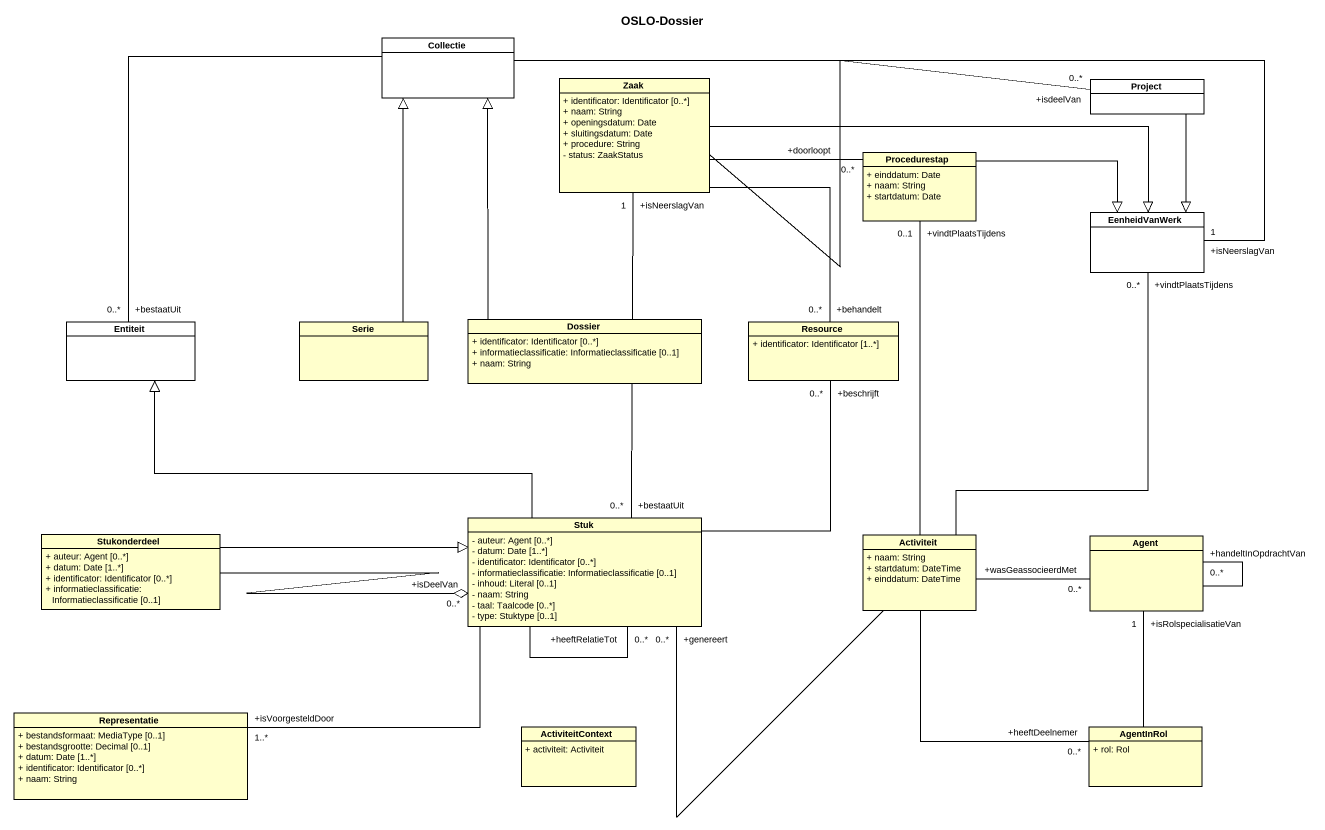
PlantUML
@startuml
title OSLO-Dossier
hide circle
hide empty members
skinparam classAttributeIconSize 0
class Collectie #FFFFFF
class Zaak {
  + identificator: Identificator [0..*]
  + naam: String
  + openingsdatum: Date
  + sluitingsdatum: Date
  + procedure: String
  - status: ZaakStatus
}
class Project #FFFFFF
class Procedurestap {
  + einddatum: Date
  + naam: String
  + startdatum: Date
}
class EenheidVanWerk #FFFFFF
class Entiteit #FFFFFF
class Serie
class Dossier {
  + identificator: Identificator [0..*]
  + informatieclassificatie: Informatieclassificatie [0..1]
  + naam: String
}
class Resource {
  + identificator: Identificator [1..*]
}
class Stukonderdeel {
  + auteur: Agent [0..*]
  + datum: Date [1..*]
  + identificator: Identificator [0..*]
  + informatieclassificatie: Informatieclassificatie [0..1]
}
class Stuk {
  - auteur: Agent [0..*]
  - datum: Date [1..*]
  - identificator: Identificator [0..*]
  - informatieclassificatie: Informatieclassificatie [0..1]
  - inhoud: Literal [0..1]
  - naam: String
  - taal: Taalcode [0..*]
  - type: Stuktype [0..1]
}
class Activiteit {
  + naam: String
  + startdatum: DateTime
  + einddatum: DateTime
}
class "Agent" as Agent_
class Representatie {
  + bestandsformaat: MediaType [0..1]
  + bestandsgrootte: Decimal [0..1]
  + datum: Date [1..*]
  + identificator: Identificator [0..*]
  + naam: String
}
class ActiviteitContext {
  + activiteit: Activiteit
}
class AgentInRol {
  + rol: Rol
}
Collectie -right- "+isNeerslagVan\n1" EenheidVanWerk
Collectie -- "+bestaatUit\n0..*" Entiteit
Zaak -right- "+isdeelVan\n0..*" Project
Zaak -right- "+doorloopt\n0..*" Procedurestap
Zaak -right-|> EenheidVanWerk
Zaak -- "+behandelt\n0..*" Resource
Project --|> EenheidVanWerk
Procedurestap -right-|> EenheidVanWerk
Serie -up-|> Collectie
Dossier -up-|> Collectie
Dossier -up- "+isNeerslagVan\n1" Zaak
Dossier -- "+bestaatUit\n0..*" Stuk
Stukonderdeel -right-|> Stuk
Stukonderdeel -right-o "+isDeelVan\n0..*" Stuk
Stuk -left-|> Entiteit
Stuk -up- "+beschrijft\n0..*" Resource
Stuk -- "+heeftRelatieTot\n0..*" Stuk
Stuk -left- "+isVoorgesteldDoor\n1..*" Representatie
Activiteit -up- "+vindtPlaatsTijdens\n0..1" Procedurestap
Activiteit -up- "+vindtPlaatsTijdens\n0..*" EenheidVanWerk
Activiteit -left- "+genereert\n0..*" Stuk
Activiteit -right- "+wasGeassocieerdMet\n0..*" Agent_
Activiteit -- "+heeftDeelnemer\n0..*" AgentInRol
Agent_ -- "+handeltInOpdrachtVan\n0..*" Agent_
AgentInRol -up- "+isRolspecialisatieVan\n1" Agent_
@enduml
